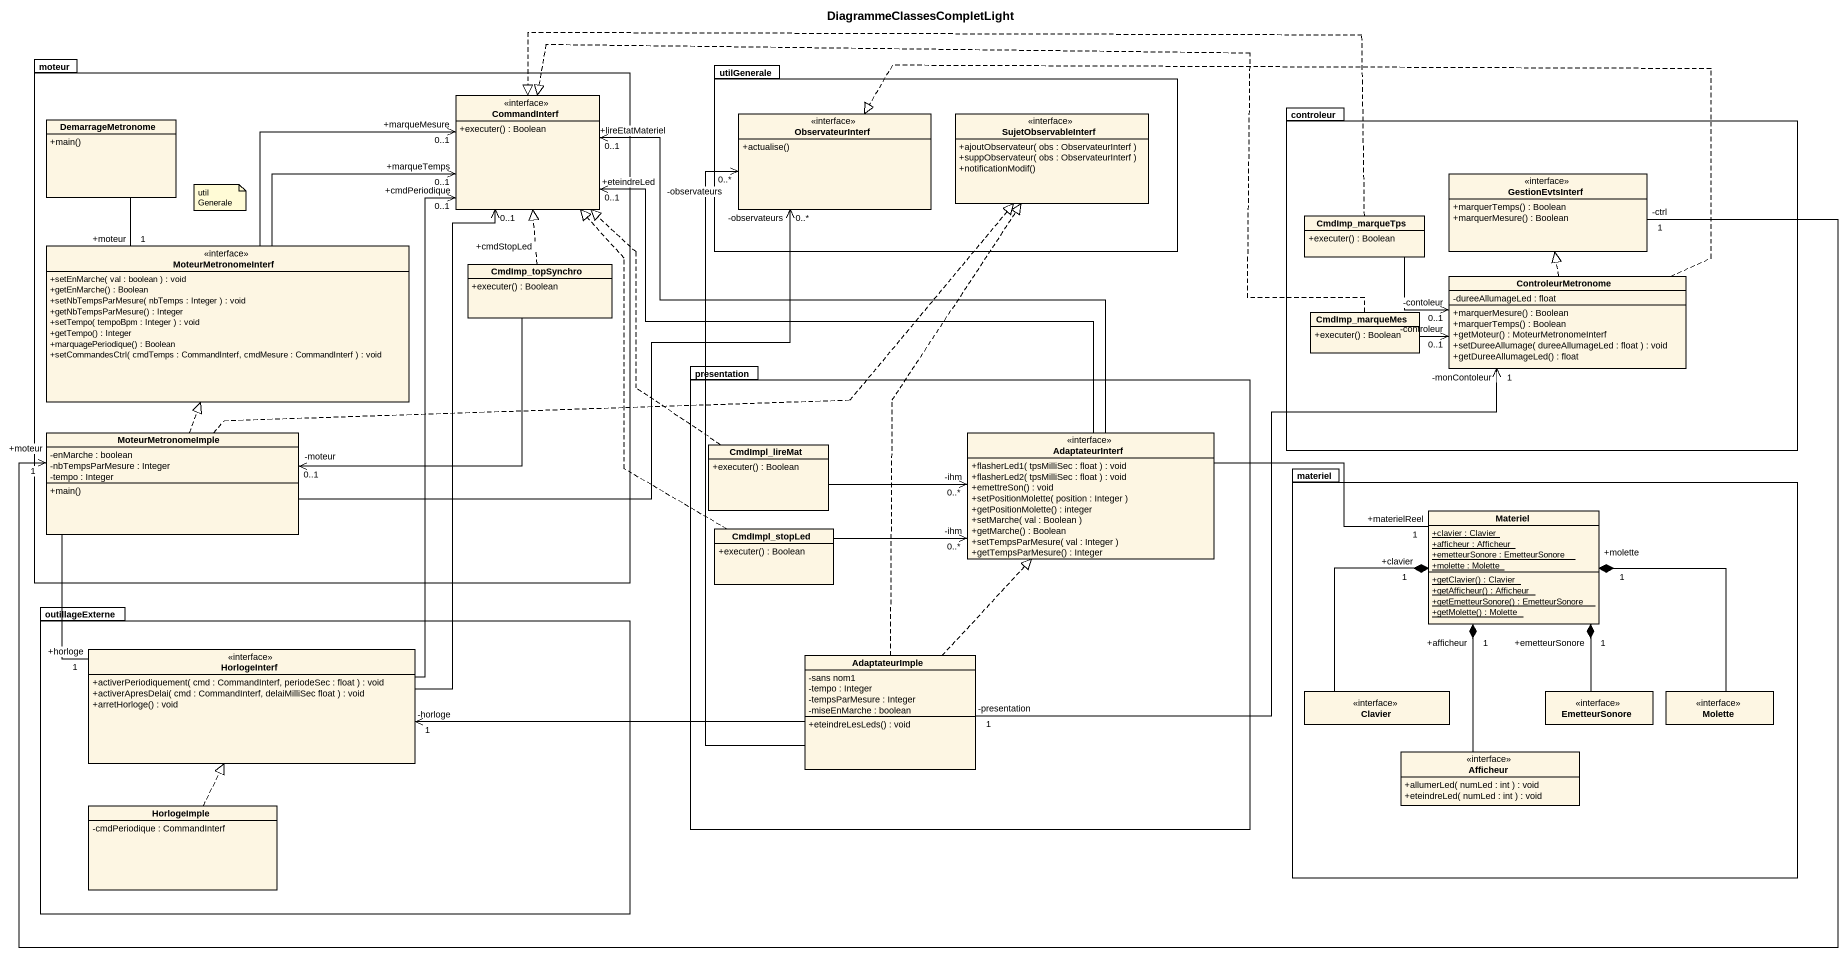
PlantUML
@startuml
title DiagrammeClassesCompletLight
hide circle
hide empty members
skinparam classAttributeIconSize 0
package moteur {
  interface CommandInterf {
    +executer() : Boolean
  }
  class DemarrageMetronome {
    +main()
  }
  interface MoteurMetronomeInterf {
    +setEnMarche( val : boolean ) : void
    +getEnMarche() : Boolean
    +setNbTempsParMesure( nbTemps : Integer ) : void
    +getNbTempsParMesure() : Integer
    +setTempo( tempoBpm : Integer ) : void
    +getTempo() : Integer
    +marquagePeriodique() : Boolean
    +setCommandesCtrl( cmdTemps : CommandInterf, cmdMesure : CommandInterf ) : void
  }
  class CmdImp_topSynchro {
    +executer() : Boolean
  }
  class MoteurMetronomeImple {
    -enMarche : boolean
    -nbTempsParMesure : Integer
    -tempo : Integer
    +main()
  }
}
package utilGenerale {
  interface ObservateurInterf {
    +actualise()
  }
  interface SujetObservableInterf {
    +ajoutObservateur( obs : ObservateurInterf )
    +suppObservateur( obs : ObservateurInterf )
    +notificationModif()
  }
}
package controleur {
  interface GestionEvtsInterf {
    +marquerTemps() : Boolean
    +marquerMesure() : Boolean
  }
  class CmdImp_marqueTps {
    +executer() : Boolean
  }
  class ControleurMetronome {
    -dureeAllumageLed : float
    +marquerMesure() : Boolean
    +marquerTemps() : Boolean
    +getMoteur() : MoteurMetronomeInterf
    +setDureeAllumage( dureeAllumageLed : float ) : void
    +getDureeAllumageLed() : float
  }
  class CmdImp_marqueMes {
    +executer() : Boolean
  }
}
package presentation {
  class CmdImpl_lireMat {
    +executer() : Boolean
  }
  interface AdaptateurInterf {
    +flasherLed1( tpsMilliSec : float ) : void
    +flasherLed2( tpsMilliSec : float ) : void
    +emettreSon() : void
    +setPositionMolette( position : Integer )
    +getPositionMolette() : integer
    +setMarche( val : Boolean )
    +getMarche() : Boolean
    +setTempsParMesure( val : Integer )
    +getTempsParMesure() : Integer
  }
  class CmdImpl_stopLed {
    +executer() : Boolean
  }
  class AdaptateurImple {
    -sans nom1
    -tempo : Integer
    -tempsParMesure : Integer
    -miseEnMarche : boolean
    +eteindreLesLeds() : void
  }
}
package materiel {
  class Materiel {
    {static} +clavier : Clavier
    {static} +afficheur : Afficheur
    {static} +emetteurSonore : EmetteurSonore
    {static} +molette : Molette
    {static} +getClavier() : Clavier
    {static} +getAfficheur() : Afficheur
    {static} +getEmetteurSonore() : EmetteurSonore
    {static} +getMolette() : Molette
  }
  interface Clavier
  interface EmetteurSonore
  interface Molette
  interface Afficheur {
    +allumerLed( numLed : int ) : void
    +eteindreLed( numLed : int ) : void
  }
}
package outillageExterne {
  interface HorlogeInterf {
    +activerPeriodiquement( cmd : CommandInterf, periodeSec : float ) : void
    +activerApresDelai( cmd : CommandInterf, delaiMilliSec float ) : void
    +arretHorloge() : void
  }
  class HorlogeImple {
    -cmdPeriodique : CommandInterf
  }
}
DemarrageMetronome -- "+moteur\n1" MoteurMetronomeInterf
GestionEvtsInterf "-ctrl\n1" -left-> "+moteur\n1" MoteurMetronomeImple
CmdImp_marqueTps .left.|> CommandInterf
CmdImp_marqueTps -right-> "-contoleur\n0..1" ControleurMetronome
MoteurMetronomeInterf -right-> "+marqueTemps\n0..1" CommandInterf
MoteurMetronomeInterf -right-> "+marqueMesure\n0..1" CommandInterf
CmdImp_topSynchro .up.|> CommandInterf
CmdImp_topSynchro -left-> "-moteur\n0..1" MoteurMetronomeImple
ControleurMetronome .left.|> ObservateurInterf
ControleurMetronome .up.|> GestionEvtsInterf
CmdImp_marqueMes .left.|> CommandInterf
CmdImp_marqueMes -right-> "-controleur\n0..1" ControleurMetronome
MoteurMetronomeImple -right-> "-observateurs\n0..*" ObservateurInterf
MoteurMetronomeImple .right.|> SujetObservableInterf
MoteurMetronomeImple .up.|> MoteurMetronomeInterf
MoteurMetronomeImple -- "+horloge\n1" HorlogeInterf
CmdImpl_lireMat .up.|> CommandInterf
CmdImpl_lireMat -right-> "-ihm\n0..*" AdaptateurInterf
AdaptateurInterf -up-> "+eteindreLed\n0..1" CommandInterf
AdaptateurInterf -up-> "+lireEtatMateriel\n0..1" CommandInterf
AdaptateurInterf -right- "+materielReel\n1" Materiel
CmdImpl_stopLed .up.|> CommandInterf
CmdImpl_stopLed -right-> "-ihm\n0..*" AdaptateurInterf
Materiel "+clavier\n1" *-- Clavier
Materiel "+emetteurSonore\n1" *-- EmetteurSonore
Materiel "+molette\n1" *-- Molette
Materiel "+afficheur\n1" *-- Afficheur
HorlogeInterf -up-> "+cmdPeriodique\n0..1" CommandInterf
HorlogeInterf -up-> "+cmdStopLed\n0..1" CommandInterf
AdaptateurImple -up-> "-observateurs\n0..*" ObservateurInterf
AdaptateurImple .up.|> SujetObservableInterf
AdaptateurImple "-presentation\n1" -right-> "-monContoleur\n1" ControleurMetronome
AdaptateurImple .up.|> AdaptateurInterf
AdaptateurImple -left-> "-horloge\n1" HorlogeInterf
HorlogeImple .up.|> HorlogeInterf
note as N1
  utilGenerale
end note
@enduml
